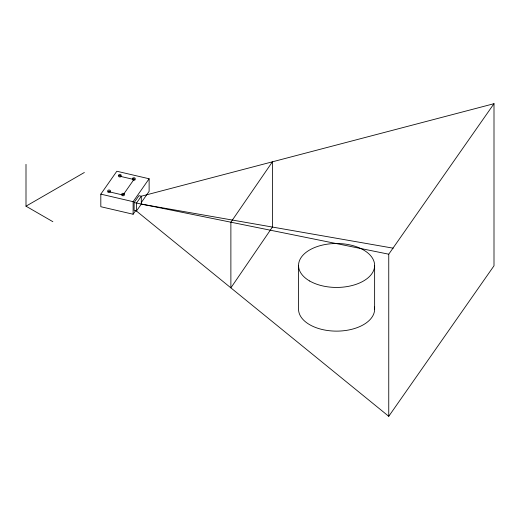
<?xml version="1.0" encoding="UTF-8"?>
<svg xmlns="http://www.w3.org/2000/svg" width="520" height="520" viewBox="0 0 520 520"><rect width="100%" height="100%" fill="white"/><g stroke="black" fill="none" stroke-linecap="round" stroke-linejoin="round"><path stroke-width="0.78" d="M123.955 193.752L133.913 179.511M135.857 210.314L133.113 214.24L100.815 206.713L100.815 194.142L116.831 171.243L149.123 178.769L149.123 191.341L141.349 202.462M133.113 214.24L133.113 201.675L149.123 178.769M134.115 202.586L138.951 195.663L141.297 196.209L494 103.695L494 265.805L388.752 416.306L136.454 211.042L134.115 210.496L134.115 202.586L388.752 254.196L494 103.695M141.297 204.126L136.454 211.042L136.454 203.125L141.297 196.209L141.297 204.126L393.211 248.177M26 164.352L26 206.18L84.357 172.49M120.627 176.41L132.743 179.238L132.743 178.204M122.291 194.87L110.175 192.042L110.175 191.016M100.815 194.142L133.113 201.675M26 206.18L52.858 221.689M388.752 254.196L388.752 416.306M374.628 265.473L374.628 309.159M298.532 265.473L298.532 309.159A38.051 21.97 0 0 0 338.449 331.103A38.051 21.97 0 0 0 374.446 307.008M133.445 179.153L133.445 180.186M109.999 191.321A1.261 0.728 0 0 1 109.181 192.491A1.261 0.728 0 0 1 107.835 191.497M120.867 175.786A1.261 0.728 0 0 1 120.737 176.768A1.261 0.728 0 0 1 119.034 176.781A1.261 0.728 0 0 1 118.866 175.799M134.907 179.056A1.261 0.728 0 0 1 134.778 180.037A1.261 0.728 0 0 1 133.075 180.05A1.261 0.728 0 0 1 132.906 179.069M123.929 194.519A1.261 0.728 0 0 1 124.026 195.507A1.261 0.728 0 0 1 122.343 195.65A1.261 0.728 0 0 1 121.947 194.694M272.428 227.058L230.88 287.859L230.88 222.242L272.428 161.811L272.428 227.058M309.68 281.008A38.051 21.97 0 0 0 373.334 271.161A38.051 21.97 0 0 0 326.736 244.257A38.051 21.97 0 0 0 309.68 281.008M122.174 194.539A1.261 0.728 0 0 0 124.273 194.194A1.261 0.728 0 0 0 122.701 193.317A1.261 0.728 0 0 0 122.174 194.539M119.119 175.786A1.261 0.728 0 0 0 121.127 175.292A1.261 0.728 0 0 0 119.379 174.538A1.261 0.728 0 0 0 119.119 175.786M108.251 191.321A1.261 0.728 0 0 0 110.26 190.833A1.261 0.728 0 0 0 108.517 190.073A1.261 0.728 0 0 0 108.251 191.321M133.159 179.062A1.261 0.728 0 0 0 135.167 178.561A1.261 0.728 0 0 0 133.419 177.808A1.261 0.728 0 0 0 133.159 179.062"/></g></svg>
